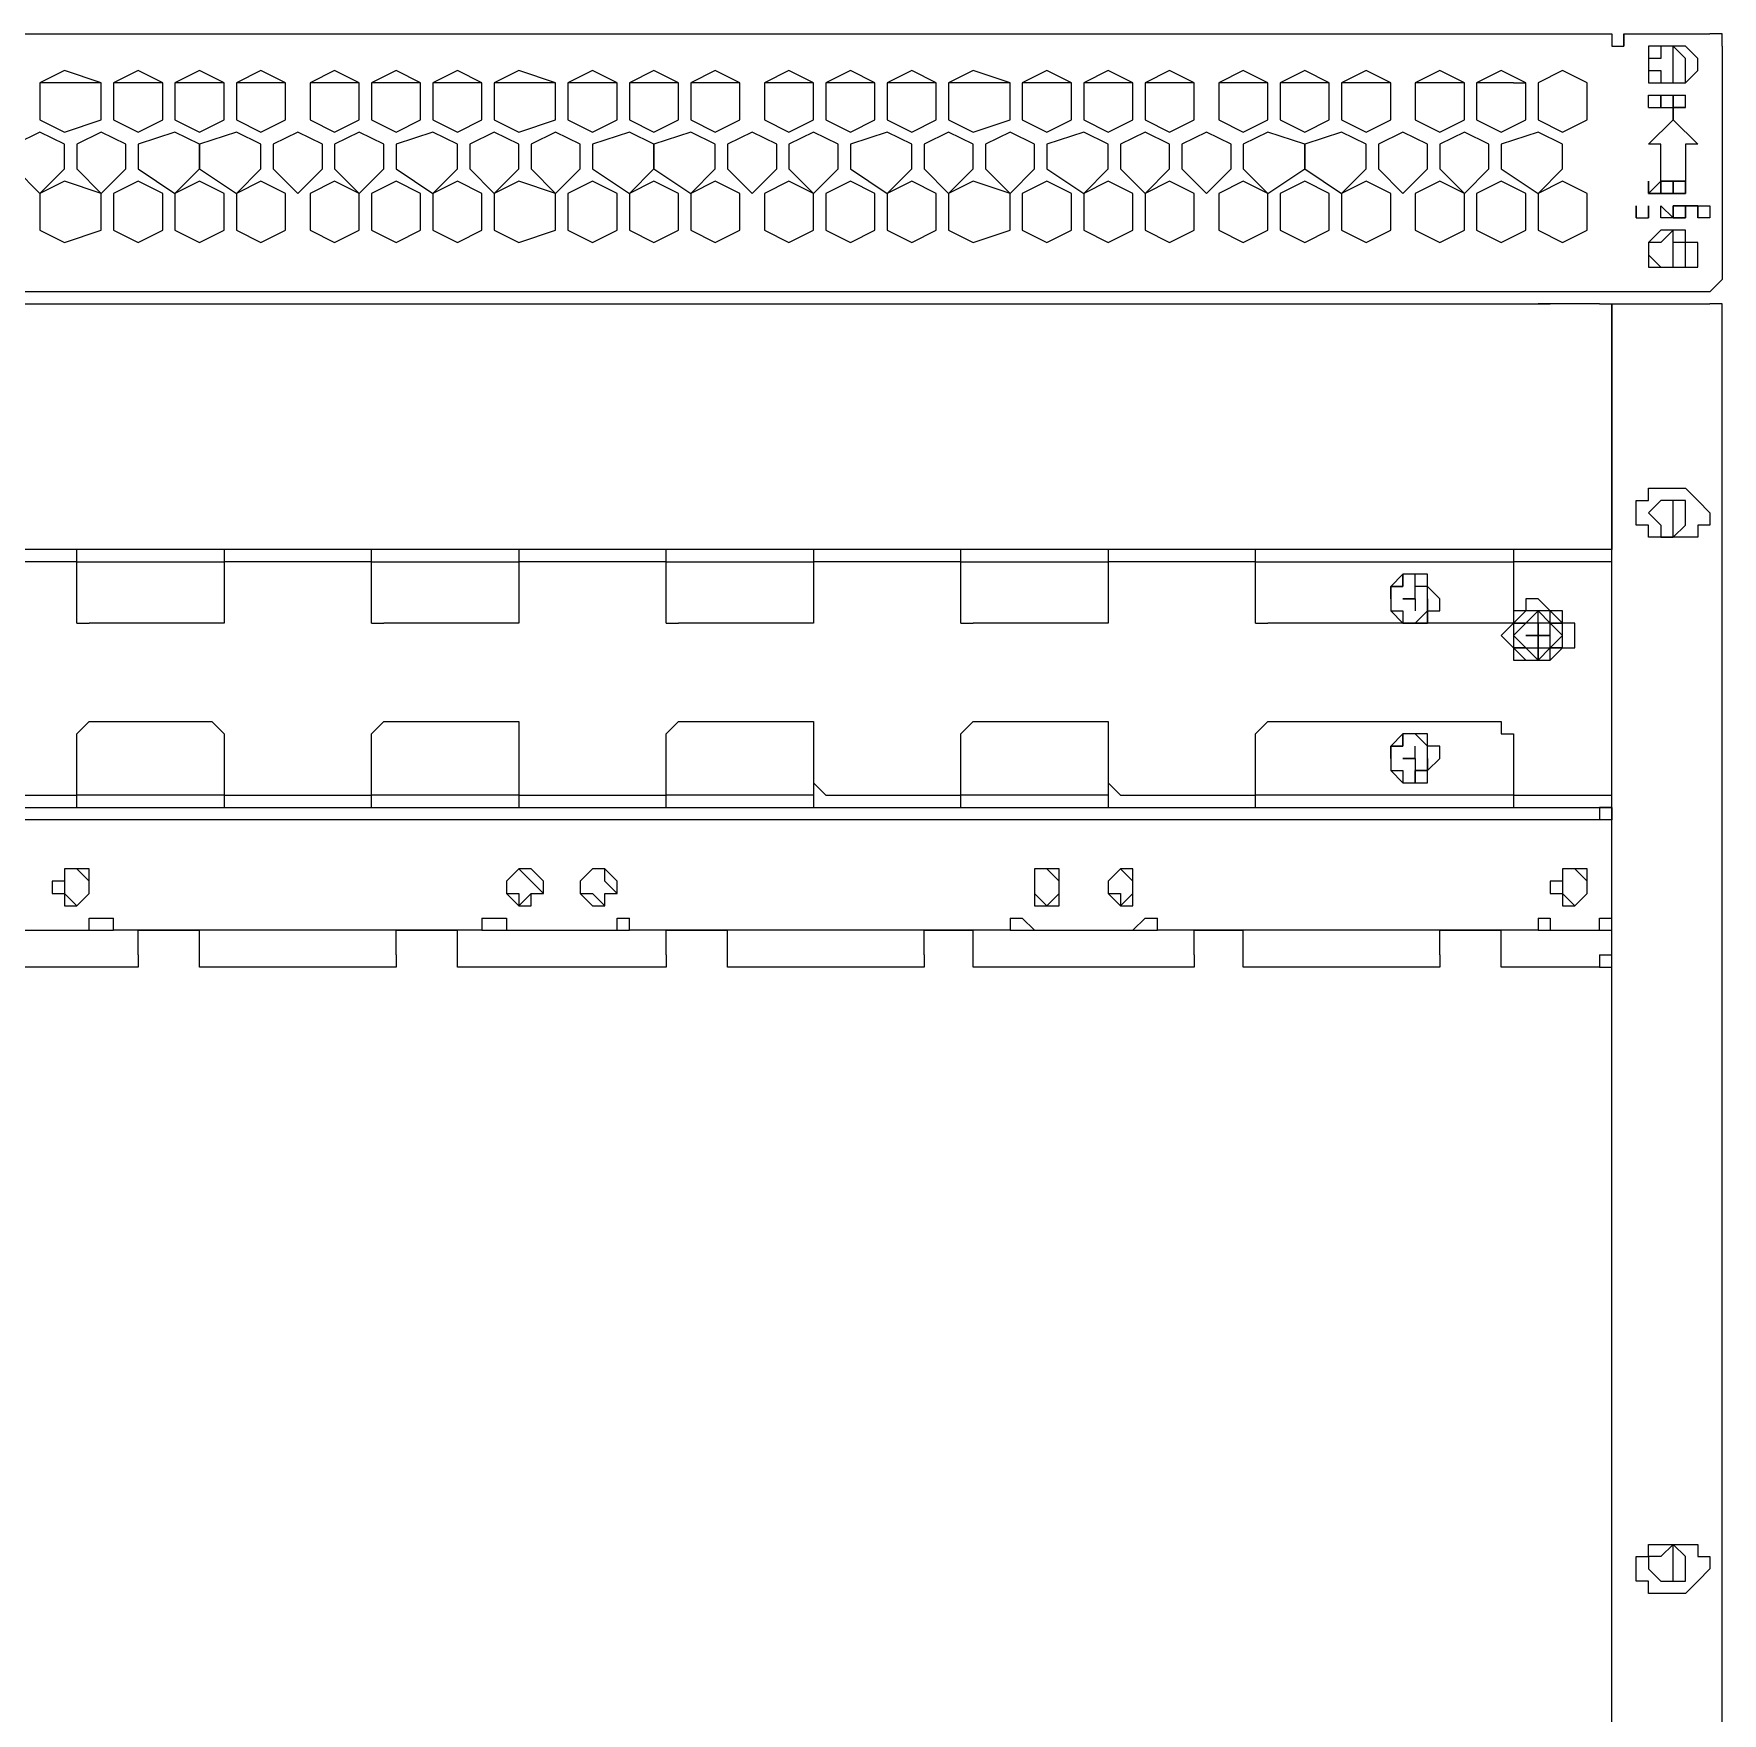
# Model space of a CAD drawing. Header units: millimetres. Extents: x 929 to 1725, y 58 to 532.
# Drawn here: x 1456.29 to 1472.38, y 122.17 to 138.17 of the extents above; entities that cross this region are included whole.
import ezdxf

# ---------------------------------------------------------------- set-up
doc = ezdxf.new("R2010")
doc.units = ezdxf.units.MM
doc.header["$MEASUREMENT"] = 0
doc.layers.add('TT-WIRE-EQPM', color=6, linetype='CONTINUOUS')

msp = doc.modelspace()

# ---------------------------------------------------------------- linework, layer by layer
at = {"layer": 'TT-WIRE-EQPM', "linetype": 'Continuous'}
for points in [[(1446.28258, 138.1735), (1471.32949, 138.1735)], [(1471.32949, 138.1735), (1471.32949, 138.05646)], [(1471.32949, 138.05646), (1471.44653, 138.05646), (1471.44653, 138.1735), (1472.26582, 138.1735)], [(1471.32949, 138.1735), (1471.32949, 138.05646)], [(1471.44653, 138.1735), (1471.44653, 138.05646)], [(1472.38286, 138.05646), (1472.38286, 138.1735), (1472.26582, 138.1735)], [(1472.03174, 137.82238), (1472.03174, 137.93942), (1472.03174, 137.93942), (1471.9147, 138.05646), (1471.79766, 138.05646), (1471.79766, 137.93942), (1471.68061, 137.93942), (1471.68061, 137.82238), (1471.79766, 137.82238), (1471.79766, 137.70534), (1471.9147, 137.70534), (1472.03174, 137.70534), (1472.03174, 137.82238), (1472.03174, 137.82238)], [(1471.79766, 138.05646), (1471.79766, 138.05646), (1471.68061, 138.05646), (1471.68061, 137.93942), (1471.68061, 137.82238), (1471.68061, 137.82238), (1471.68061, 137.70534), (1471.79766, 137.70534), (1471.79766, 137.70534)], [(1471.9147, 138.05646), (1471.79766, 138.05646)], [(1471.9147, 137.70534), (1471.9147, 138.05646)], [(1471.9147, 137.70534), (1472.03174, 137.70534), (1472.03174, 137.70534), (1472.14878, 137.82238), (1472.14878, 137.93942), (1472.03174, 138.05646), (1472.03174, 138.05646), (1471.9147, 138.05646)], [(1472.38286, 138.05646), (1472.38286, 135.83267)], [(1456.93337, 137.70534), (1456.58225, 137.82238), (1456.34816, 137.70534), (1456.34816, 137.35421), (1456.58225, 137.23717), (1456.93337, 137.35421), (1456.93337, 137.70534)], [(1457.51858, 137.70534), (1457.2845, 137.82238), (1457.05041, 137.70534), (1457.05041, 137.35421), (1457.2845, 137.23717), (1457.51858, 137.35421), (1457.51858, 137.70534)], [(1458.10379, 137.70534), (1457.8697, 137.82238), (1457.63562, 137.70534), (1457.63562, 137.35421), (1457.8697, 137.23717), (1458.10379, 137.35421), (1458.10379, 137.70534)], [(1458.689, 137.70534), (1458.45491, 137.82238), (1458.22083, 137.70534), (1458.22083, 137.35421), (1458.45491, 137.23717), (1458.689, 137.35421), (1458.689, 137.70534)], [(1459.39125, 137.70534), (1459.15716, 137.82238), (1458.92308, 137.70534), (1458.92308, 137.35421), (1459.15716, 137.23717), (1459.39125, 137.35421), (1459.39125, 137.70534)], [(1459.97645, 137.70534), (1459.74237, 137.82238), (1459.50829, 137.70534), (1459.50829, 137.35421), (1459.74237, 137.23717), (1459.97645, 137.35421), (1459.97645, 137.70534)], [(1460.56166, 137.70534), (1460.32758, 137.82238), (1460.09349, 137.70534), (1460.09349, 137.35421), (1460.32758, 137.23717), (1460.56166, 137.35421), (1460.56166, 137.70534)], [(1461.26391, 137.70534), (1460.91279, 137.82238), (1460.6787, 137.70534), (1460.6787, 137.35421), (1460.91279, 137.23717), (1461.26391, 137.35421), (1461.26391, 137.70534)], [(1461.84912, 137.70534), (1461.61504, 137.82238), (1461.38095, 137.70534), (1461.38095, 137.35421), (1461.61504, 137.23717), (1461.84912, 137.35421), (1461.84912, 137.70534)], [(1462.43433, 137.70534), (1462.20024, 137.82238), (1461.96616, 137.70534), (1461.96616, 137.35421), (1462.20024, 137.23717), (1462.43433, 137.35421), (1462.43433, 137.70534)], [(1463.01954, 137.70534), (1462.78545, 137.82238), (1462.55137, 137.70534), (1462.55137, 137.35421), (1462.78545, 137.23717), (1463.01954, 137.35421), (1463.01954, 137.70534)], [(1463.72178, 137.70534), (1463.4877, 137.82238), (1463.25362, 137.70534), (1463.25362, 137.35421), (1463.4877, 137.23717), (1463.72178, 137.35421), (1463.72178, 137.70534)], [(1464.30699, 137.70534), (1464.07291, 137.82238), (1463.83883, 137.70534), (1463.83883, 137.35421), (1464.07291, 137.23717), (1464.30699, 137.35421), (1464.30699, 137.70534)], [(1464.8922, 137.70534), (1464.65812, 137.82238), (1464.42403, 137.70534), (1464.42403, 137.35421), (1464.65812, 137.23717), (1464.8922, 137.35421), (1464.8922, 137.70534)], [(1465.59445, 137.70534), (1465.24333, 137.82238), (1465.00924, 137.70534), (1465.00924, 137.35421), (1465.24333, 137.23717), (1465.59445, 137.35421), (1465.59445, 137.70534)], [(1466.17966, 137.70534), (1465.94558, 137.82238), (1465.71149, 137.70534), (1465.71149, 137.35421), (1465.94558, 137.23717), (1466.17966, 137.35421), (1466.17966, 137.70534)], [(1466.76487, 137.70534), (1466.53078, 137.82238), (1466.2967, 137.70534), (1466.2967, 137.35421), (1466.53078, 137.23717), (1466.76487, 137.35421), (1466.76487, 137.70534)], [(1467.35007, 137.70534), (1467.11599, 137.82238), (1466.88191, 137.70534), (1466.88191, 137.35421), (1467.11599, 137.23717), (1467.35007, 137.35421), (1467.35007, 137.70534)], [(1468.05232, 137.70534), (1467.81824, 137.82238), (1467.58416, 137.70534), (1467.58416, 137.35421), (1467.81824, 137.23717), (1468.05232, 137.35421), (1468.05232, 137.70534)], [(1468.63753, 137.70534), (1468.40345, 137.82238), (1468.16937, 137.70534), (1468.16937, 137.35421), (1468.40345, 137.23717), (1468.63753, 137.35421), (1468.63753, 137.70534)], [(1469.22274, 137.70534), (1468.98866, 137.82238), (1468.75457, 137.70534), (1468.75457, 137.35421), (1468.98866, 137.23717), (1469.22274, 137.35421), (1469.22274, 137.70534)], [(1469.92499, 137.70534), (1469.69091, 137.82238), (1469.45682, 137.70534), (1469.45682, 137.35421), (1469.69091, 137.23717), (1469.92499, 137.35421), (1469.92499, 137.70534)], [(1470.5102, 137.70534), (1470.27612, 137.82238), (1470.04203, 137.70534), (1470.04203, 137.35421), (1470.27612, 137.23717), (1470.5102, 137.35421), (1470.5102, 137.70534)], [(1471.09541, 137.70534), (1470.86132, 137.82238), (1470.62724, 137.70534), (1470.62724, 137.35421), (1470.86132, 137.23717), (1471.09541, 137.35421), (1471.09541, 137.70534)], [(1456.93337, 137.70534), (1456.34816, 137.70534)], [(1457.51858, 137.70534), (1457.05041, 137.70534)], [(1458.10379, 137.70534), (1457.63562, 137.70534)], [(1458.689, 137.70534), (1458.22083, 137.70534)], [(1459.39125, 137.70534), (1458.92308, 137.70534)], [(1459.97645, 137.70534), (1459.50829, 137.70534)], [(1460.56166, 137.70534), (1460.09349, 137.70534)], [(1461.26391, 137.70534), (1460.6787, 137.70534)], [(1461.84912, 137.70534), (1461.38095, 137.70534)], [(1462.43433, 137.70534), (1461.96616, 137.70534)], [(1463.01954, 137.70534), (1462.55137, 137.70534)], [(1463.72178, 137.70534), (1463.25362, 137.70534)], [(1464.30699, 137.70534), (1463.83883, 137.70534)], [(1464.8922, 137.70534), (1464.42403, 137.70534)], [(1465.59445, 137.70534), (1465.00924, 137.70534)], [(1466.17966, 137.70534), (1465.71149, 137.70534)], [(1466.76487, 137.70534), (1466.2967, 137.70534)], [(1467.35007, 137.70534), (1466.88191, 137.70534)], [(1468.05232, 137.70534), (1467.58416, 137.70534)], [(1468.63753, 137.70534), (1468.16937, 137.70534)], [(1469.22274, 137.70534), (1468.75457, 137.70534)], [(1469.92499, 137.70534), (1469.45682, 137.70534)], [(1470.39316, 137.70534), (1470.04203, 137.70534)], [(1470.39316, 137.70534), (1470.5102, 137.70534)], [(1471.79766, 137.70534), (1471.9147, 137.70534)], [(1471.68061, 137.5883), (1471.79766, 137.5883)], [(1471.68061, 137.47125), (1471.68061, 137.5883)], [(1471.68061, 137.47125), (1471.79766, 137.47125)], [(1471.68061, 137.47125), (1471.9147, 137.47125)], [(1471.79766, 137.5883), (1471.79766, 137.47125)], [(1471.79766, 137.47125), (1471.79766, 137.5883), (1471.9147, 137.5883), (1471.9147, 137.47125)], [(1471.9147, 137.5883), (1472.03174, 137.5883)], [(1471.9147, 137.35421), (1471.9147, 137.5883)], [(1472.03174, 137.47125), (1471.9147, 137.47125)], [(1471.9147, 137.47125), (1472.03174, 137.47125), (1471.9147, 137.47125), (1471.9147, 137.35421), (1471.9147, 137.35421)], [(1472.03174, 137.47125), (1472.03174, 137.5883)], [(1471.68061, 137.12013), (1471.9147, 137.35421), (1472.14878, 137.12013), (1472.03174, 137.12013), (1472.03174, 136.769)], [(1456.58225, 137.12013), (1456.34816, 137.23717), (1456.11408, 137.12013), (1456.11408, 136.88605), (1456.34816, 136.65196), (1456.58225, 136.88605), (1456.58225, 137.12013)], [(1457.16745, 137.12013), (1456.93337, 137.23717), (1456.69929, 137.12013), (1456.69929, 136.88605), (1456.93337, 136.65196), (1457.16745, 136.88605), (1457.16745, 137.12013)], [(1457.8697, 137.12013), (1457.63562, 137.23717), (1457.2845, 137.12013), (1457.2845, 136.88605), (1457.63562, 136.65196), (1457.8697, 136.88605), (1457.8697, 137.12013)], [(1458.45491, 137.12013), (1458.22083, 137.23717), (1457.8697, 137.12013), (1457.8697, 136.88605), (1458.22083, 136.65196), (1458.45491, 136.88605), (1458.45491, 137.12013)], [(1459.04012, 137.12013), (1458.80604, 137.23717), (1458.57195, 137.12013), (1458.57195, 136.88605), (1458.80604, 136.65196), (1459.04012, 136.88605), (1459.04012, 137.12013)], [(1459.62533, 137.12013), (1459.39125, 137.23717), (1459.15716, 137.12013), (1459.15716, 136.88605), (1459.39125, 136.65196), (1459.62533, 136.88605), (1459.62533, 137.12013)], [(1460.32758, 137.12013), (1460.09349, 137.23717), (1459.74237, 137.12013), (1459.74237, 136.88605), (1460.09349, 136.65196), (1460.32758, 136.88605), (1460.32758, 137.12013)], [(1460.91279, 137.12013), (1460.6787, 137.23717), (1460.44462, 137.12013), (1460.44462, 136.88605), (1460.6787, 136.65196), (1460.91279, 136.88605), (1460.91279, 137.12013)], [(1461.49799, 137.12013), (1461.26391, 137.23717), (1461.02983, 137.12013), (1461.02983, 136.88605), (1461.26391, 136.65196), (1461.49799, 136.88605), (1461.49799, 137.12013)], [(1462.20024, 137.12013), (1461.96616, 137.23717), (1461.61504, 137.12013), (1461.61504, 136.88605), (1461.96616, 136.65196), (1462.20024, 136.88605), (1462.20024, 137.12013)], [(1462.78545, 137.12013), (1462.55137, 137.23717), (1462.20024, 137.12013), (1462.20024, 136.88605), (1462.55137, 136.65196), (1462.78545, 136.88605), (1462.78545, 137.12013)], [(1463.37066, 137.12013), (1463.13658, 137.23717), (1462.90249, 137.12013), (1462.90249, 136.88605), (1463.13658, 136.65196), (1463.37066, 136.88605), (1463.37066, 137.12013)], [(1463.95587, 137.12013), (1463.72178, 137.23717), (1463.4877, 137.12013), (1463.4877, 136.88605), (1463.72178, 136.65196), (1463.95587, 136.88605), (1463.95587, 137.12013)], [(1464.65812, 137.12013), (1464.42403, 137.23717), (1464.07291, 137.12013), (1464.07291, 136.88605), (1464.42403, 136.65196), (1464.65812, 136.88605), (1464.65812, 137.12013)], [(1465.24333, 137.12013), (1465.00924, 137.23717), (1464.77516, 137.12013), (1464.77516, 136.88605), (1465.00924, 136.65196), (1465.24333, 136.88605), (1465.24333, 137.12013)], [(1465.82853, 137.12013), (1465.59445, 137.23717), (1465.36037, 137.12013), (1465.36037, 136.88605), (1465.59445, 136.65196), (1465.82853, 136.88605), (1465.82853, 137.12013)], [(1466.53078, 137.12013), (1466.2967, 137.23717), (1465.94558, 137.12013), (1465.94558, 136.88605), (1466.2967, 136.65196), (1466.53078, 136.88605), (1466.53078, 137.12013)], [(1467.11599, 137.12013), (1466.88191, 137.23717), (1466.64783, 137.12013), (1466.64783, 136.88605), (1466.88191, 136.65196), (1467.11599, 136.88605), (1467.11599, 137.12013)], [(1467.7012, 137.12013), (1467.46712, 137.23717), (1467.23303, 137.12013), (1467.23303, 136.88605), (1467.46712, 136.65196), (1467.7012, 136.88605), (1467.7012, 137.12013)], [(1468.40345, 137.12013), (1468.05232, 137.23717), (1467.81824, 137.12013), (1467.81824, 136.88605), (1468.05232, 136.65196), (1468.40345, 136.88605), (1468.40345, 137.12013)], [(1468.98866, 137.12013), (1468.75457, 137.23717), (1468.40345, 137.12013), (1468.40345, 136.88605), (1468.75457, 136.65196), (1468.98866, 136.88605), (1468.98866, 137.12013)], [(1469.57387, 137.12013), (1469.33978, 137.23717), (1469.1057, 137.12013), (1469.1057, 136.88605), (1469.33978, 136.65196), (1469.57387, 136.88605), (1469.57387, 137.12013)], [(1470.15907, 137.12013), (1469.92499, 137.23717), (1469.69091, 137.12013), (1469.69091, 136.88605), (1469.92499, 136.65196), (1470.15907, 136.88605), (1470.15907, 137.12013)], [(1470.86132, 137.12013), (1470.62724, 137.23717), (1470.27612, 137.12013), (1470.27612, 136.88605), (1470.62724, 136.65196), (1470.86132, 136.88605), (1470.86132, 137.12013)], [(1471.79766, 136.769), (1471.79766, 137.12013), (1471.68061, 137.12013)], [(1456.58225, 136.1838), (1456.93337, 136.30084), (1456.93337, 136.65196), (1456.58225, 136.769), (1456.34816, 136.65196), (1456.34816, 136.30084), (1456.58225, 136.1838)], [(1457.2845, 136.1838), (1457.51858, 136.30084), (1457.51858, 136.65196), (1457.2845, 136.769), (1457.05041, 136.65196), (1457.05041, 136.30084), (1457.2845, 136.1838)], [(1457.8697, 136.1838), (1458.10379, 136.30084), (1458.10379, 136.65196), (1457.8697, 136.769), (1457.63562, 136.65196), (1457.63562, 136.30084), (1457.8697, 136.1838)], [(1458.45491, 136.1838), (1458.689, 136.30084), (1458.689, 136.65196), (1458.45491, 136.769), (1458.22083, 136.65196), (1458.22083, 136.30084), (1458.45491, 136.1838)], [(1459.15716, 136.1838), (1459.39125, 136.30084), (1459.39125, 136.65196), (1459.15716, 136.769), (1458.92308, 136.65196), (1458.92308, 136.30084), (1459.15716, 136.1838)], [(1459.74237, 136.1838), (1459.97645, 136.30084), (1459.97645, 136.65196), (1459.74237, 136.769), (1459.50829, 136.65196), (1459.50829, 136.30084), (1459.74237, 136.1838)], [(1460.32758, 136.1838), (1460.56166, 136.30084), (1460.56166, 136.65196), (1460.32758, 136.769), (1460.09349, 136.65196), (1460.09349, 136.30084), (1460.32758, 136.1838)], [(1460.91279, 136.1838), (1461.26391, 136.30084), (1461.26391, 136.65196), (1460.91279, 136.769), (1460.6787, 136.65196), (1460.6787, 136.30084), (1460.91279, 136.1838)], [(1461.61504, 136.1838), (1461.84912, 136.30084), (1461.84912, 136.65196), (1461.61504, 136.769), (1461.38095, 136.65196), (1461.38095, 136.30084), (1461.61504, 136.1838)], [(1462.20024, 136.1838), (1462.43433, 136.30084), (1462.43433, 136.65196), (1462.20024, 136.769), (1461.96616, 136.65196), (1461.96616, 136.30084), (1462.20024, 136.1838)], [(1462.78545, 136.1838), (1463.01954, 136.30084), (1463.01954, 136.65196), (1462.78545, 136.769), (1462.55137, 136.65196), (1462.55137, 136.30084), (1462.78545, 136.1838)], [(1463.4877, 136.1838), (1463.72178, 136.30084), (1463.72178, 136.65196), (1463.4877, 136.769), (1463.25362, 136.65196), (1463.25362, 136.30084), (1463.4877, 136.1838)], [(1464.07291, 136.1838), (1464.30699, 136.30084), (1464.30699, 136.65196), (1464.07291, 136.769), (1463.83883, 136.65196), (1463.83883, 136.30084), (1464.07291, 136.1838)], [(1464.65812, 136.1838), (1464.8922, 136.30084), (1464.8922, 136.65196), (1464.65812, 136.769), (1464.42403, 136.65196), (1464.42403, 136.30084), (1464.65812, 136.1838)], [(1465.24333, 136.1838), (1465.59445, 136.30084), (1465.59445, 136.65196), (1465.24333, 136.769), (1465.00924, 136.65196), (1465.00924, 136.30084), (1465.24333, 136.1838)], [(1465.94558, 136.1838), (1466.17966, 136.30084), (1466.17966, 136.65196), (1465.94558, 136.769), (1465.71149, 136.65196), (1465.71149, 136.30084), (1465.94558, 136.1838)], [(1466.53078, 136.1838), (1466.76487, 136.30084), (1466.76487, 136.65196), (1466.53078, 136.769), (1466.2967, 136.65196), (1466.2967, 136.30084), (1466.53078, 136.1838)], [(1467.11599, 136.1838), (1467.35007, 136.30084), (1467.35007, 136.65196), (1467.11599, 136.769), (1466.88191, 136.65196), (1466.88191, 136.30084), (1467.11599, 136.1838)], [(1467.81824, 136.1838), (1468.05232, 136.30084), (1468.05232, 136.65196), (1467.81824, 136.769), (1467.58416, 136.65196), (1467.58416, 136.30084), (1467.81824, 136.1838)], [(1468.40345, 136.1838), (1468.63753, 136.30084), (1468.63753, 136.65196), (1468.40345, 136.769), (1468.16937, 136.65196), (1468.16937, 136.30084), (1468.40345, 136.1838)], [(1468.98866, 136.1838), (1469.22274, 136.30084), (1469.22274, 136.65196), (1468.98866, 136.769), (1468.75457, 136.65196), (1468.75457, 136.30084), (1468.98866, 136.1838)], [(1469.69091, 136.1838), (1469.92499, 136.30084), (1469.92499, 136.65196), (1469.69091, 136.769), (1469.45682, 136.65196), (1469.45682, 136.30084), (1469.69091, 136.1838)], [(1470.27612, 136.1838), (1470.5102, 136.30084), (1470.5102, 136.65196), (1470.27612, 136.769), (1470.04203, 136.65196), (1470.04203, 136.30084), (1470.27612, 136.1838)], [(1470.86132, 136.1838), (1471.09541, 136.30084), (1471.09541, 136.65196), (1470.86132, 136.769), (1470.62724, 136.65196), (1470.62724, 136.30084), (1470.86132, 136.1838)], [(1471.68061, 136.65196), (1471.68061, 136.769), (1471.68061, 136.65196), (1471.79766, 136.769), (1471.79766, 136.769), (1471.68061, 136.65196), (1471.79766, 136.65196)], [(1471.79766, 136.65196), (1471.68061, 136.65196), (1471.68061, 136.65196), (1471.68061, 136.65196)], [(1472.03174, 136.769), (1471.79766, 136.769)], [(1471.79766, 136.769), (1471.9147, 136.769), (1471.79766, 136.769), (1471.79766, 136.65196)], [(1471.79766, 136.65196), (1471.79766, 136.769)], [(1471.79766, 136.65196), (1471.9147, 136.65196), (1471.9147, 136.65196), (1471.79766, 136.65196), (1471.79766, 136.65196), (1471.9147, 136.65196), (1471.9147, 136.65196), (1471.79766, 136.65196)], [(1471.9147, 136.769), (1472.03174, 136.769), (1471.9147, 136.769), (1471.9147, 136.65196)], [(1471.9147, 136.65196), (1471.9147, 136.769)], [(1471.9147, 136.65196), (1472.03174, 136.65196), (1472.03174, 136.65196), (1471.9147, 136.65196), (1471.9147, 136.65196), (1472.03174, 136.65196), (1472.03174, 136.65196), (1471.9147, 136.65196)], [(1472.03174, 136.65196), (1472.03174, 136.769), (1472.03174, 136.769), (1472.03174, 136.769), (1472.03174, 136.65196), (1472.03174, 136.65196)], [(1472.03174, 136.65196), (1472.03174, 136.769)], [(1472.03174, 136.65196), (1472.03174, 136.769)], [(1471.56357, 136.41788), (1471.56357, 136.53492), (1471.56357, 136.41788)], [(1471.68061, 136.41788), (1471.68061, 136.53492), (1471.68061, 136.41788)], [(1471.68061, 136.41788), (1471.68061, 136.53492), (1471.68061, 136.53492)], [(1471.68061, 136.41788), (1471.68061, 136.53492)], [(1471.79766, 136.41788), (1471.79766, 136.53492), (1471.79766, 136.53492)], [(1471.9147, 136.41788), (1471.79766, 136.53492)], [(1471.9147, 136.41788), (1471.9147, 136.53492), (1471.9147, 136.41788)], [(1471.9147, 136.41788), (1471.9147, 136.53492), (1472.03174, 136.53492)], [(1471.9147, 136.53492), (1472.03174, 136.53492)], [(1471.9147, 136.41788), (1471.9147, 136.53492)], [(1472.03174, 136.53492), (1471.9147, 136.53492), (1471.9147, 136.53492), (1471.9147, 136.41788), (1471.9147, 136.41788), (1471.9147, 136.41788), (1472.03174, 136.41788), (1472.03174, 136.41788)], [(1472.14878, 136.41788), (1472.14878, 136.53492), (1472.03174, 136.53492), (1472.03174, 136.41788), (1472.03174, 136.41788), (1472.03174, 136.53492)], [(1472.03174, 136.53492), (1472.14878, 136.53492)], [(1472.03174, 136.53492), (1472.03174, 136.41788)], [(1472.14878, 136.53492), (1472.14878, 136.53492), (1472.14878, 136.53492), (1472.26582, 136.53492)], [(1472.14878, 136.41788), (1472.14878, 136.53492)], [(1472.14878, 136.53492), (1472.14878, 136.41788)], [(1472.26582, 136.53492), (1472.26582, 136.41788)], [(1471.56357, 136.41788), (1471.68061, 136.41788)], [(1471.56357, 136.41788), (1471.68061, 136.41788)], [(1471.9147, 136.41788), (1471.79766, 136.41788)], [(1472.03174, 136.41788), (1471.9147, 136.41788)], [(1472.03174, 136.41788), (1471.9147, 136.41788)], [(1472.26582, 136.41788), (1472.14878, 136.41788)], [(1472.03174, 136.06675), (1472.03174, 136.1838), (1472.03174, 136.1838), (1471.9147, 136.1838), (1471.9147, 136.30084), (1471.79766, 136.1838), (1471.79766, 136.1838), (1471.68061, 136.1838), (1471.68061, 136.06675), (1471.79766, 135.94971), (1471.79766, 135.94971), (1471.9147, 135.94971), (1472.03174, 135.94971), (1472.03174, 136.06675), (1472.03174, 136.06675)], [(1471.79766, 136.30084), (1471.79766, 136.30084), (1471.68061, 136.1838), (1471.68061, 136.1838), (1471.68061, 136.06675), (1471.68061, 135.94971), (1471.68061, 135.94971), (1471.79766, 135.94971), (1471.79766, 135.94971)], [(1471.9147, 136.30084), (1471.79766, 136.30084)], [(1471.9147, 135.94971), (1471.9147, 136.30084)], [(1471.9147, 135.94971), (1472.03174, 135.94971), (1472.03174, 135.94971), (1472.14878, 135.94971), (1472.14878, 136.1838), (1472.03174, 136.1838), (1472.03174, 136.30084), (1471.9147, 136.30084)], [(1471.79766, 135.94971), (1471.9147, 135.94971)], [(1472.26582, 135.71563), (1472.38286, 135.83267), (1472.38286, 135.83267)], [(1472.26582, 135.71563), (1445.34625, 135.71563)], [(1446.98483, 135.59859), (1470.62724, 135.59859)], [(1470.62724, 135.59859), (1470.74428, 135.59859)], [(1470.62724, 135.59859), (1470.74428, 135.59859)], [(1470.74428, 135.59859), (1470.74428, 135.59859), (1470.62724, 135.59859)], [(1471.21245, 135.59859), (1470.74428, 135.59859)], [(1471.21245, 135.59859), (1471.32949, 135.59859)], [(1471.32949, 135.59859), (1471.44653, 135.59859)], [(1471.32949, 95.6874), (1471.32949, 135.59859)], [(1471.32949, 135.59859), (1471.32949, 133.25776)], [(1471.44653, 135.59859), (1472.26582, 135.59859)], [(1472.38286, 135.48155), (1472.38286, 135.59859), (1472.26582, 135.59859), (1472.26582, 135.59859)], [(1472.38286, 95.92148), (1472.38286, 135.48155)], [(1471.79766, 133.3748), (1471.68061, 133.3748), (1471.68061, 133.3748), (1471.68061, 133.3748), (1471.68061, 133.3748), (1471.68061, 133.3748), (1471.68061, 133.49184), (1471.56357, 133.49184), (1471.56357, 133.49184), (1471.56357, 133.49184), (1471.56357, 133.60888), (1471.56357, 133.60888), (1471.56357, 133.60888), (1471.56357, 133.60888), (1471.56357, 133.72592), (1471.68061, 133.72592), (1471.68061, 133.72592), (1471.68061, 133.84296), (1471.79766, 133.84296), (1471.9147, 133.84296), (1472.03174, 133.84296), (1472.14878, 133.72592), (1472.14878, 133.72592), (1472.14878, 133.72592), (1472.14878, 133.72592), (1472.14878, 133.72592), (1472.26582, 133.60888), (1472.26582, 133.60888), (1472.26582, 133.60888), (1472.26582, 133.49184), (1472.14878, 133.49184), (1472.14878, 133.49184), (1472.14878, 133.3748), (1472.14878, 133.3748), (1472.03174, 133.3748), (1472.03174, 133.3748), (1471.9147, 133.3748), (1471.79766, 133.3748)], [(1472.03174, 133.60888), (1472.03174, 133.60888), (1472.03174, 133.72592), (1471.9147, 133.72592), (1471.9147, 133.72592), (1471.79766, 133.72592), (1471.79766, 133.72592), (1471.68061, 133.60888), (1471.68061, 133.60888), (1471.79766, 133.49184), (1471.79766, 133.3748), (1471.9147, 133.3748), (1472.03174, 133.49184), (1472.03174, 133.49184), (1472.03174, 133.60888)], [(1471.9147, 133.3748), (1471.9147, 133.72592)], [(1456.69929, 133.25776), (1455.29479, 133.25776)], [(1456.69929, 133.14071), (1456.69929, 133.25776)], [(1458.10379, 133.25776), (1456.69929, 133.25776)], [(1458.10379, 133.25776), (1458.10379, 133.14071)], [(1459.50829, 133.25776), (1458.10379, 133.25776)], [(1459.50829, 133.14071), (1459.50829, 133.25776)], [(1460.91279, 133.25776), (1459.50829, 133.25776)], [(1460.91279, 133.25776), (1460.91279, 133.14071)], [(1462.31729, 133.25776), (1460.91279, 133.25776)], [(1462.31729, 133.14071), (1462.31729, 133.25776)], [(1463.72178, 133.25776), (1462.31729, 133.25776)], [(1463.72178, 133.25776), (1463.72178, 133.14071)], [(1465.12628, 133.25776), (1463.72178, 133.25776)], [(1465.12628, 133.14071), (1465.12628, 133.25776)], [(1466.53078, 133.25776), (1465.12628, 133.25776)], [(1466.53078, 133.25776), (1466.53078, 133.14071)], [(1467.93528, 133.25776), (1466.53078, 133.25776)], [(1467.93528, 133.14071), (1467.93528, 133.25776)], [(1468.63753, 133.25776), (1467.93528, 133.25776)], [(1469.69091, 133.25776), (1468.63753, 133.25776)], [(1470.39316, 133.25776), (1469.69091, 133.25776)], [(1471.32949, 133.25776), (1470.39316, 133.25776), (1470.39316, 133.14071)], [(1471.32949, 133.14071), (1471.32949, 133.25776)], [(1456.58225, 133.14071), (1455.41183, 133.14071)], [(1456.69929, 133.14071), (1456.69929, 133.14071), (1456.58225, 133.14071)], [(1456.69929, 133.14071), (1458.10379, 133.14071)], [(1456.69929, 132.55551), (1456.69929, 133.14071)], [(1458.10379, 133.14071), (1458.10379, 132.55551), (1458.10379, 132.55551), (1458.10379, 132.55551), (1458.10379, 132.55551), (1457.98675, 132.55551), (1457.98675, 132.55551), (1456.81633, 132.55551)], [(1458.22083, 133.14071), (1458.10379, 133.14071), (1458.10379, 133.14071)], [(1459.39125, 133.14071), (1458.22083, 133.14071)], [(1459.50829, 133.14071), (1459.50829, 133.14071), (1459.39125, 133.14071)], [(1459.50829, 133.14071), (1460.91279, 133.14071)], [(1459.50829, 132.55551), (1459.50829, 133.14071)], [(1460.91279, 133.14071), (1460.91279, 132.55551), (1460.91279, 132.55551), (1460.91279, 132.55551), (1460.91279, 132.55551), (1460.91279, 132.55551), (1460.79574, 132.55551), (1459.62533, 132.55551)], [(1461.02983, 133.14071), (1460.91279, 133.14071), (1460.91279, 133.14071)], [(1462.20024, 133.14071), (1461.02983, 133.14071)], [(1462.31729, 133.14071), (1462.31729, 133.14071), (1462.20024, 133.14071)], [(1462.31729, 133.14071), (1463.72178, 133.14071)], [(1462.31729, 132.55551), (1462.31729, 133.14071)], [(1463.72178, 133.14071), (1463.72178, 132.55551), (1463.72178, 132.55551), (1463.72178, 132.55551), (1463.72178, 132.55551), (1463.72178, 132.55551), (1463.60474, 132.55551), (1462.43433, 132.55551)], [(1463.83883, 133.14071), (1463.83883, 133.14071), (1463.72178, 133.14071)], [(1465.00924, 133.14071), (1463.83883, 133.14071)], [(1465.12628, 133.14071), (1465.12628, 133.14071), (1465.00924, 133.14071)], [(1465.12628, 133.14071), (1466.53078, 133.14071)], [(1465.12628, 132.55551), (1465.12628, 133.14071)], [(1466.53078, 133.14071), (1466.53078, 132.55551), (1466.53078, 132.55551), (1466.53078, 132.55551), (1466.53078, 132.55551), (1466.53078, 132.55551), (1466.53078, 132.55551), (1466.41374, 132.55551), (1465.24333, 132.55551)], [(1466.64783, 133.14071), (1466.64783, 133.14071), (1466.53078, 133.14071)], [(1467.81824, 133.14071), (1466.64783, 133.14071)], [(1467.93528, 133.14071), (1467.93528, 133.14071), (1467.81824, 133.14071)], [(1467.93528, 133.14071), (1468.63753, 133.14071)], [(1467.93528, 132.55551), (1467.93528, 133.14071)], [(1470.39316, 133.14071), (1470.39316, 132.55551), (1470.39316, 132.55551), (1470.27612, 132.55551), (1470.27612, 132.55551), (1470.27612, 132.55551), (1468.05232, 132.55551)], [(1468.63753, 133.14071), (1469.69091, 133.14071)], [(1469.69091, 133.14071), (1470.39316, 133.14071)], [(1471.21245, 133.14071), (1470.39316, 133.14071)], [(1471.32949, 133.14071), (1471.32949, 133.14071), (1471.21245, 133.14071)], [(1471.32949, 131.03397), (1471.32949, 133.14071)], [(1469.22274, 132.78959), (1469.22274, 132.78959), (1469.22274, 132.78959), (1469.22274, 132.90663), (1469.22274, 132.90663), (1469.22274, 132.90663), (1469.33978, 132.90663), (1469.33978, 132.90663), (1469.33978, 133.02367)], [(1469.69091, 132.78959), (1469.69091, 132.78959), (1469.57387, 132.90663), (1469.57387, 133.02367), (1469.45682, 133.02367), (1469.33978, 133.02367), (1469.33978, 133.02367), (1469.22274, 132.90663), (1469.22274, 132.78959), (1469.22274, 132.67255), (1469.22274, 132.67255), (1469.33978, 132.55551), (1469.33978, 132.55551), (1469.45682, 132.55551), (1469.57387, 132.55551), (1469.57387, 132.67255), (1469.69091, 132.67255), (1469.69091, 132.78959)], [(1469.57387, 132.78959), (1469.57387, 132.78959), (1469.57387, 132.90663), (1469.45682, 132.90663), (1469.45682, 133.02367), (1469.33978, 133.02367), (1469.33978, 132.90663), (1469.22274, 132.90663), (1469.22274, 132.78959), (1469.22274, 132.78959), (1469.22274, 132.67255), (1469.33978, 132.67255), (1469.33978, 132.55551), (1469.45682, 132.55551), (1469.45682, 132.55551), (1469.57387, 132.67255), (1469.57387, 132.67255), (1469.57387, 132.78959)], [(1469.33978, 132.78959), (1469.45682, 132.78959)], [(1469.45682, 132.78959), (1469.33978, 132.78959)], [(1469.45682, 132.78959), (1469.45682, 132.90663)], [(1469.45682, 132.78959), (1469.45682, 132.90663)], [(1469.45682, 132.78959), (1469.45682, 132.67255)], [(1469.45682, 132.78959), (1469.45682, 132.67255)], [(1469.57387, 132.78959), (1469.57387, 132.78959), (1469.57387, 132.67255), (1469.57387, 132.67255), (1469.57387, 132.67255), (1469.57387, 132.67255), (1469.57387, 132.67255), (1469.57387, 132.55551), (1469.45682, 132.55551)], [(1470.97836, 132.43846), (1470.97836, 132.55551), (1470.86132, 132.55551), (1470.86132, 132.67255), (1470.74428, 132.67255), (1470.74428, 132.67255), (1470.62724, 132.78959), (1470.5102, 132.78959), (1470.5102, 132.67255), (1470.39316, 132.67255), (1470.39316, 132.55551), (1470.39316, 132.55551), (1470.27612, 132.43846), (1470.27612, 132.43846), (1470.39316, 132.32142), (1470.39316, 132.32142), (1470.39316, 132.20438), (1470.5102, 132.20438), (1470.5102, 132.20438), (1470.74428, 132.20438), (1470.74428, 132.20438), (1470.86132, 132.32142), (1470.86132, 132.32142), (1470.97836, 132.32142), (1470.97836, 132.43846)], [(1470.86132, 132.43846), (1470.74428, 132.55551), (1470.74428, 132.55551), (1470.62724, 132.55551), (1470.62724, 132.67255), (1470.5102, 132.55551), (1470.5102, 132.55551), (1470.39316, 132.55551), (1470.39316, 132.32142), (1470.5102, 132.32142), (1470.5102, 132.32142), (1470.62724, 132.32142), (1470.74428, 132.32142), (1470.74428, 132.32142), (1470.86132, 132.43846)], [(1470.86132, 132.43846), (1470.86132, 132.55551), (1470.86132, 132.55551), (1470.74428, 132.67255), (1470.74428, 132.67255), (1470.62724, 132.67255), (1470.5102, 132.67255), (1470.39316, 132.55551), (1470.39316, 132.55551), (1470.39316, 132.43846), (1470.39316, 132.43846), (1470.39316, 132.32142), (1470.39316, 132.32142), (1470.5102, 132.20438), (1470.62724, 132.20438), (1470.62724, 132.20438), (1470.74428, 132.20438), (1470.74428, 132.32142), (1470.86132, 132.32142), (1470.86132, 132.32142), (1470.86132, 132.43846)], [(1470.62724, 132.67255), (1470.5102, 132.67255), (1470.39316, 132.55551)], [(1470.62724, 132.67255), (1470.5102, 132.67255), (1470.39316, 132.55551)], [(1470.62724, 132.67255), (1470.5102, 132.55551)], [(1470.86132, 132.55551), (1470.74428, 132.67255), (1470.62724, 132.67255)], [(1470.74428, 132.55551), (1470.74428, 132.67255), (1470.62724, 132.67255)], [(1470.74428, 132.55551), (1470.62724, 132.67255)], [(1456.69929, 132.55551), (1456.69929, 132.55551), (1456.81633, 132.55551)], [(1459.50829, 132.55551), (1459.50829, 132.55551), (1459.62533, 132.55551)], [(1462.31729, 132.55551), (1462.31729, 132.55551), (1462.43433, 132.55551)], [(1465.12628, 132.55551), (1465.12628, 132.55551), (1465.24333, 132.55551)], [(1467.93528, 132.55551), (1467.93528, 132.55551), (1468.05232, 132.55551)], [(1470.39316, 132.55551), (1470.5102, 132.55551)], [(1470.74428, 132.43846), (1470.74428, 132.55551), (1470.74428, 132.55551), (1470.62724, 132.55551), (1470.62724, 132.55551), (1470.5102, 132.55551), (1470.5102, 132.55551), (1470.39316, 132.43846), (1470.5102, 132.32142), (1470.5102, 132.32142), (1470.62724, 132.32142), (1470.62724, 132.32142), (1470.74428, 132.32142), (1470.74428, 132.32142), (1470.74428, 132.43846)], [(1470.39316, 132.55551), (1470.39316, 132.32142)], [(1470.39316, 132.55551), (1470.39316, 132.43846), (1470.39316, 132.32142)], [(1470.39316, 132.55551), (1470.39316, 132.32142)], [(1470.62724, 132.55551), (1470.62724, 132.43846)], [(1470.62724, 132.43846), (1470.62724, 132.55551)], [(1470.62724, 132.43846), (1470.62724, 132.55551)], [(1470.62724, 132.55551), (1470.62724, 132.43846)], [(1470.86132, 132.55551), (1470.74428, 132.55551)], [(1470.74428, 132.55551), (1470.86132, 132.55551)], [(1470.74428, 132.32142), (1470.74428, 132.55551)], [(1470.86132, 132.32142), (1470.86132, 132.43846), (1470.86132, 132.55551)], [(1470.86132, 132.32142), (1470.86132, 132.55551)], [(1470.5102, 132.32142), (1470.39316, 132.32142)], [(1470.39316, 132.32142), (1470.5102, 132.32142), (1470.62724, 132.20438)], [(1470.39316, 132.32142), (1470.5102, 132.32142), (1470.62724, 132.20438)], [(1470.62724, 132.43846), (1470.5102, 132.43846)], [(1470.5102, 132.43846), (1470.62724, 132.43846)], [(1470.5102, 132.43846), (1470.62724, 132.43846)], [(1470.5102, 132.43846), (1470.62724, 132.43846)], [(1470.62724, 132.43846), (1470.5102, 132.43846)], [(1470.5102, 132.32142), (1470.62724, 132.32142)], [(1470.62724, 132.43846), (1470.62724, 132.32142)], [(1470.62724, 132.32142), (1470.62724, 132.43846)], [(1470.62724, 132.43846), (1470.62724, 132.43846), (1470.74428, 132.43846), (1470.62724, 132.43846)], [(1470.62724, 132.43846), (1470.74428, 132.43846)], [(1470.62724, 132.43846), (1470.74428, 132.43846)], [(1470.62724, 132.32142), (1470.62724, 132.43846)], [(1470.62724, 132.43846), (1470.62724, 132.32142)], [(1470.62724, 132.32142), (1470.62724, 132.20438)], [(1470.62724, 132.20438), (1470.62724, 132.32142)], [(1470.62724, 132.20438), (1470.74428, 132.32142), (1470.86132, 132.32142)], [(1470.62724, 132.20438), (1470.74428, 132.32142), (1470.74428, 132.32142)], [(1470.62724, 132.32142), (1470.74428, 132.32142)], [(1470.74428, 132.32142), (1470.86132, 132.32142)], [(1470.86132, 132.32142), (1470.74428, 132.32142)], [(1456.81633, 131.61917), (1456.69929, 131.50213), (1456.69929, 131.50213)], [(1456.69929, 131.03397), (1456.69929, 131.50213)], [(1456.81633, 131.61917), (1457.98675, 131.61917), (1458.10379, 131.50213), (1458.10379, 131.50213), (1458.10379, 131.50213), (1458.10379, 131.50213), (1458.10379, 131.03397)], [(1459.62533, 131.61917), (1459.50829, 131.50213), (1459.50829, 131.50213)], [(1459.50829, 131.03397), (1459.50829, 131.50213)], [(1459.62533, 131.61917), (1460.79574, 131.61917), (1460.91279, 131.61917), (1460.91279, 131.50213), (1460.91279, 131.50213), (1460.91279, 131.50213), (1460.91279, 131.50213), (1460.91279, 131.03397)], [(1462.43433, 131.61917), (1462.31729, 131.50213), (1462.31729, 131.50213)], [(1462.31729, 131.03397), (1462.31729, 131.50213)], [(1462.43433, 131.61917), (1463.72178, 131.61917), (1463.72178, 131.50213), (1463.72178, 131.50213), (1463.72178, 131.50213), (1463.72178, 131.50213), (1463.72178, 131.03397)], [(1465.24333, 131.61917), (1465.12628, 131.50213), (1465.12628, 131.50213)], [(1465.12628, 131.03397), (1465.12628, 131.50213)], [(1465.24333, 131.61917), (1466.41374, 131.61917), (1466.53078, 131.61917), (1466.53078, 131.50213), (1466.53078, 131.50213), (1466.53078, 131.50213), (1466.53078, 131.50213), (1466.53078, 131.50213), (1466.53078, 131.03397)], [(1468.05232, 131.61917), (1467.93528, 131.50213), (1467.93528, 131.50213)], [(1467.93528, 131.03397), (1467.93528, 131.50213)], [(1468.05232, 131.61917), (1470.27612, 131.61917), (1470.27612, 131.50213), (1470.39316, 131.50213), (1470.39316, 131.50213), (1470.39316, 131.03397)], [(1469.22274, 131.26805), (1469.22274, 131.26805), (1469.22274, 131.38509), (1469.22274, 131.38509), (1469.22274, 131.38509), (1469.22274, 131.38509), (1469.33978, 131.38509), (1469.33978, 131.50213), (1469.33978, 131.50213)], [(1469.69091, 131.26805), (1469.69091, 131.38509), (1469.57387, 131.38509), (1469.57387, 131.50213), (1469.45682, 131.50213), (1469.33978, 131.50213), (1469.33978, 131.50213), (1469.22274, 131.38509), (1469.22274, 131.38509), (1469.22274, 131.26805), (1469.22274, 131.15101), (1469.33978, 131.03397), (1469.33978, 131.03397), (1469.45682, 131.03397), (1469.57387, 131.03397), (1469.57387, 131.15101), (1469.69091, 131.26805), (1469.69091, 131.26805)], [(1469.57387, 131.26805), (1469.57387, 131.38509), (1469.57387, 131.38509), (1469.45682, 131.50213), (1469.45682, 131.50213), (1469.33978, 131.50213), (1469.33978, 131.38509), (1469.22274, 131.38509), (1469.22274, 131.26805), (1469.22274, 131.26805), (1469.22274, 131.15101), (1469.33978, 131.15101), (1469.33978, 131.03397), (1469.45682, 131.03397), (1469.45682, 131.15101), (1469.57387, 131.15101), (1469.57387, 131.26805), (1469.57387, 131.26805)], [(1469.45682, 131.26805), (1469.45682, 131.38509)], [(1469.45682, 131.26805), (1469.45682, 131.38509)], [(1469.33978, 131.26805), (1469.45682, 131.26805)], [(1469.45682, 131.26805), (1469.33978, 131.26805)], [(1469.45682, 131.26805), (1469.45682, 131.15101)], [(1469.45682, 131.26805), (1469.45682, 131.15101)], [(1469.57387, 131.26805), (1469.57387, 131.26805), (1469.57387, 131.26805), (1469.57387, 131.15101), (1469.57387, 131.15101), (1469.57387, 131.15101), (1469.57387, 131.15101), (1469.57387, 131.15101), (1469.45682, 131.15101), (1469.45682, 131.03397)], [(1456.58225, 130.91692), (1456.69929, 130.91692), (1456.69929, 131.03397)], [(1456.69929, 130.79988), (1456.69929, 131.03397)], [(1458.10379, 131.03397), (1458.10379, 130.91692)], [(1458.10379, 131.03397), (1458.10379, 130.91692), (1458.22083, 130.91692)], [(1459.39125, 130.91692), (1459.50829, 130.91692), (1459.50829, 131.03397)], [(1459.50829, 130.79988), (1459.50829, 131.03397)], [(1460.91279, 131.03397), (1460.91279, 130.91692)], [(1460.91279, 131.03397), (1460.91279, 130.91692), (1461.02983, 130.91692)], [(1462.20024, 130.91692), (1462.31729, 130.91692), (1462.31729, 131.03397)], [(1462.31729, 130.79988), (1462.31729, 131.03397)], [(1463.72178, 131.03397), (1463.72178, 130.91692)], [(1463.72178, 131.03397), (1463.83883, 130.91692), (1463.83883, 130.91692)], [(1465.00924, 130.91692), (1465.12628, 130.91692), (1465.12628, 131.03397)], [(1465.12628, 130.79988), (1465.12628, 131.03397)], [(1466.53078, 131.03397), (1466.53078, 130.91692)], [(1466.53078, 131.03397), (1466.64783, 130.91692), (1466.64783, 130.91692)], [(1467.81824, 130.91692), (1467.93528, 130.91692), (1467.93528, 131.03397)], [(1467.93528, 130.79988), (1467.93528, 131.03397)], [(1470.39316, 131.03397), (1470.39316, 130.91692)], [(1470.39316, 131.03397), (1470.39316, 130.91692), (1470.39316, 130.91692)], [(1471.21245, 130.91692), (1471.32949, 130.91692), (1471.32949, 131.03397)], [(1471.32949, 130.91692), (1471.32949, 131.03397)], [(1455.41183, 130.91692), (1456.58225, 130.91692)], [(1458.10379, 130.91692), (1456.69929, 130.91692)], [(1458.10379, 130.91692), (1458.10379, 130.79988)], [(1458.22083, 130.91692), (1459.39125, 130.91692)], [(1460.91279, 130.91692), (1459.50829, 130.91692)], [(1460.91279, 130.91692), (1460.91279, 130.79988)], [(1461.02983, 130.91692), (1462.20024, 130.91692)], [(1463.72178, 130.91692), (1462.31729, 130.91692)], [(1463.72178, 130.91692), (1463.72178, 130.79988)], [(1463.83883, 130.91692), (1465.00924, 130.91692)], [(1466.53078, 130.91692), (1465.12628, 130.91692)], [(1466.53078, 130.91692), (1466.53078, 130.79988)], [(1466.64783, 130.91692), (1467.81824, 130.91692)], [(1468.63753, 130.91692), (1467.93528, 130.91692)], [(1469.69091, 130.91692), (1468.63753, 130.91692)], [(1470.39316, 130.91692), (1469.69091, 130.91692)], [(1470.39316, 130.91692), (1470.39316, 130.79988)], [(1470.39316, 130.91692), (1471.21245, 130.91692)], [(1471.32949, 130.79988), (1471.32949, 130.91692)], [(1471.32949, 130.79988), (1471.32949, 130.68284), (1446.28258, 130.68284)], [(1471.21245, 129.74651), (1471.21245, 129.74651), (1471.32949, 129.74651), (1471.32949, 130.68284), (1446.28258, 130.68284), (1446.28258, 129.74651), (1446.39963, 129.74651), (1446.39963, 129.74651)], [(1455.29479, 130.79988), (1456.69929, 130.79988)], [(1456.69929, 130.79988), (1458.10379, 130.79988)], [(1458.10379, 130.79988), (1459.50829, 130.79988)], [(1459.50829, 130.79988), (1460.91279, 130.79988)], [(1460.91279, 130.79988), (1462.31729, 130.79988)], [(1462.31729, 130.79988), (1463.72178, 130.79988)], [(1463.72178, 130.79988), (1465.12628, 130.79988)], [(1465.12628, 130.79988), (1466.53078, 130.79988)], [(1466.53078, 130.79988), (1467.93528, 130.79988)], [(1467.93528, 130.79988), (1468.63753, 130.79988)], [(1468.63753, 130.79988), (1469.69091, 130.79988)], [(1469.69091, 130.79988), (1470.39316, 130.79988)], [(1470.39316, 130.79988), (1471.32949, 130.79988)], [(1471.21245, 130.79988), (1471.32949, 130.79988)], [(1471.32949, 130.79988), (1471.32949, 130.79988), (1471.21245, 130.79988), (1471.21245, 130.68284)], [(1456.81633, 129.98059), (1456.81633, 130.09763), (1456.81633, 130.21467), (1456.69929, 130.21467), (1456.58225, 130.21467), (1456.58225, 130.09763), (1456.4652, 130.09763), (1456.4652, 129.98059), (1456.58225, 129.98059), (1456.58225, 129.86355), (1456.58225, 129.86355), (1456.69929, 129.86355), (1456.81633, 129.98059), (1456.81633, 129.98059), (1456.81633, 129.98059)], [(1456.69929, 129.86355), (1456.81633, 129.98059), (1456.81633, 129.98059), (1456.81633, 130.09763), (1456.69929, 130.21467), (1456.58225, 130.21467), (1456.58225, 130.09763), (1456.58225, 129.98059), (1456.58225, 129.98059), (1456.69929, 129.86355)], [(1460.91279, 129.86355), (1461.02983, 129.98059), (1461.14687, 129.98059), (1461.02983, 130.09763), (1460.91279, 130.21467), (1460.91279, 130.21467), (1460.79574, 130.09763), (1460.79574, 129.98059), (1460.79574, 129.98059), (1460.91279, 129.98059), (1460.91279, 129.86355)], [(1461.14687, 129.98059), (1461.14687, 130.09763), (1461.02983, 130.21467), (1461.02983, 130.21467), (1460.91279, 130.21467), (1460.79574, 130.09763), (1460.79574, 129.98059), (1460.91279, 129.86355), (1460.91279, 129.86355), (1461.02983, 129.86355), (1461.02983, 129.98059), (1461.14687, 129.98059), (1461.14687, 129.98059)], [(1461.73208, 129.86355), (1461.73208, 129.98059), (1461.84912, 129.98059), (1461.73208, 130.09763), (1461.73208, 130.21467), (1461.61504, 130.21467), (1461.49799, 130.09763), (1461.49799, 129.98059), (1461.49799, 129.98059), (1461.61504, 129.98059), (1461.73208, 129.86355)], [(1461.84912, 129.98059), (1461.84912, 130.09763), (1461.73208, 130.21467), (1461.73208, 130.21467), (1461.61504, 130.21467), (1461.49799, 130.09763), (1461.49799, 130.09763), (1461.49799, 129.98059), (1461.49799, 129.98059), (1461.61504, 129.86355), (1461.61504, 129.86355), (1461.73208, 129.86355), (1461.73208, 129.98059), (1461.84912, 129.98059), (1461.84912, 129.98059)], [(1465.94558, 129.86355), (1466.06262, 129.98059), (1466.06262, 129.98059), (1466.06262, 130.09763), (1465.94558, 130.21467), (1465.82853, 130.21467), (1465.82853, 130.09763), (1465.82853, 129.98059), (1465.82853, 129.98059), (1465.82853, 129.98059), (1465.94558, 129.86355)], [(1466.06262, 129.98059), (1466.06262, 130.09763), (1466.06262, 130.21467), (1466.06262, 130.21467), (1465.82853, 130.21467), (1465.82853, 130.09763), (1465.82853, 130.09763), (1465.82853, 129.98059), (1465.82853, 129.98059), (1465.82853, 129.86355), (1465.94558, 129.86355), (1466.06262, 129.86355), (1466.06262, 129.98059), (1466.06262, 129.98059), (1466.06262, 129.98059)], [(1466.64783, 129.86355), (1466.76487, 129.98059), (1466.76487, 129.98059), (1466.76487, 130.09763), (1466.64783, 130.21467), (1466.64783, 130.21467), (1466.53078, 130.09763), (1466.53078, 129.98059), (1466.53078, 129.98059), (1466.64783, 129.98059), (1466.64783, 129.86355)], [(1466.76487, 129.98059), (1466.76487, 130.09763), (1466.76487, 130.21467), (1466.76487, 130.21467), (1466.64783, 130.21467), (1466.53078, 130.09763), (1466.53078, 130.09763), (1466.53078, 129.98059), (1466.53078, 129.98059), (1466.64783, 129.86355), (1466.64783, 129.86355), (1466.76487, 129.86355), (1466.76487, 129.98059), (1466.76487, 129.98059), (1466.76487, 129.98059)], [(1471.09541, 129.98059), (1471.09541, 130.09763), (1471.09541, 130.21467), (1470.97836, 130.21467), (1470.86132, 130.21467), (1470.86132, 130.09763), (1470.74428, 130.09763), (1470.74428, 129.98059), (1470.86132, 129.98059), (1470.86132, 129.86355), (1470.97836, 129.86355), (1470.97836, 129.86355), (1471.09541, 129.98059), (1471.09541, 129.98059), (1471.09541, 129.98059)], [(1470.97836, 129.86355), (1471.09541, 129.98059), (1471.09541, 129.98059), (1471.09541, 130.09763), (1470.97836, 130.21467), (1470.86132, 130.21467), (1470.86132, 130.09763), (1470.86132, 129.98059), (1470.86132, 129.98059), (1470.97836, 129.86355)], [(1456.69929, 129.62947), (1456.81633, 129.62947), (1456.81633, 129.74651)], [(1456.81633, 129.74651), (1457.05041, 129.74651)], [(1456.81633, 129.74651), (1456.81633, 129.74651), (1457.05041, 129.74651)], [(1457.05041, 129.62947), (1457.05041, 129.74651)], [(1460.56166, 129.74651), (1460.79574, 129.74651)], [(1460.56166, 129.74651), (1460.56166, 129.62947)], [(1460.56166, 129.74651), (1460.79574, 129.74651), (1460.79574, 129.74651)], [(1460.79574, 129.74651), (1460.79574, 129.62947), (1460.91279, 129.62947)], [(1461.73208, 129.62947), (1461.84912, 129.62947), (1461.84912, 129.74651)], [(1461.84912, 129.74651), (1461.96616, 129.74651)], [(1461.84912, 129.74651), (1461.84912, 129.74651), (1461.96616, 129.74651)], [(1461.96616, 129.62947), (1461.96616, 129.74651)], [(1465.59445, 129.74651), (1465.71149, 129.74651)], [(1465.59445, 129.74651), (1465.59445, 129.62947)], [(1465.59445, 129.74651), (1465.71149, 129.74651), (1465.71149, 129.74651)], [(1465.71149, 129.74651), (1465.82853, 129.62947), (1465.82853, 129.62947)], [(1466.76487, 129.62947), (1466.76487, 129.62947), (1466.88191, 129.74651)], [(1466.88191, 129.74651), (1466.99895, 129.74651)], [(1466.88191, 129.74651), (1466.88191, 129.74651), (1466.99895, 129.74651)], [(1466.99895, 129.62947), (1466.99895, 129.74651)], [(1470.62724, 129.74651), (1470.74428, 129.74651)], [(1470.62724, 129.74651), (1470.62724, 129.62947), (1470.86132, 129.62947)], [(1470.62724, 129.74651), (1470.74428, 129.74651), (1470.74428, 129.74651)], [(1470.74428, 129.74651), (1470.74428, 129.62947), (1470.86132, 129.62947)], [(1471.09541, 129.62947), (1471.21245, 129.62947), (1471.21245, 129.74651)], [(1471.21245, 129.39538), (1471.32949, 129.39538), (1471.32949, 129.74651)], [(1471.21245, 129.62947), (1471.32949, 129.62947), (1471.32949, 129.74651)], [(1455.88, 129.62947), (1456.69929, 129.62947)], [(1456.69929, 129.62947), (1457.05041, 129.62947)], [(1460.56166, 129.62947), (1457.05041, 129.62947)], [(1457.2845, 129.62947), (1457.8697, 129.62947)], [(1457.2845, 129.39538), (1457.2845, 129.62947)], [(1457.8697, 129.27834), (1457.8697, 129.62947)], [(1459.74237, 129.39538), (1459.74237, 129.62947)], [(1459.74237, 129.62947), (1460.32758, 129.62947)], [(1460.32758, 129.27834), (1460.32758, 129.62947)], [(1460.56166, 129.62947), (1460.91279, 129.62947)], [(1460.91279, 129.62947), (1461.73208, 129.62947)], [(1461.73208, 129.62947), (1461.96616, 129.62947)], [(1465.59445, 129.62947), (1461.96616, 129.62947)], [(1462.31729, 129.62947), (1462.90249, 129.62947)], [(1462.31729, 129.39538), (1462.31729, 129.62947)], [(1462.90249, 129.27834), (1462.90249, 129.62947)], [(1464.77516, 129.62947), (1465.24333, 129.62947)], [(1464.77516, 129.39538), (1464.77516, 129.62947)], [(1465.24333, 129.27834), (1465.24333, 129.62947)], [(1465.59445, 129.62947), (1465.82853, 129.62947)], [(1465.82853, 129.62947), (1466.76487, 129.62947)], [(1466.76487, 129.62947), (1466.99895, 129.62947)], [(1470.62724, 129.62947), (1466.99895, 129.62947)], [(1467.35007, 129.39538), (1467.35007, 129.62947)], [(1467.35007, 129.62947), (1467.81824, 129.62947)], [(1467.81824, 129.27834), (1467.81824, 129.62947)], [(1469.69091, 129.62947), (1470.27612, 129.62947)], [(1469.69091, 129.39538), (1469.69091, 129.62947)], [(1470.27612, 129.27834), (1470.27612, 129.62947)], [(1470.86132, 129.62947), (1471.09541, 129.62947)], [(1471.09541, 129.62947), (1471.21245, 129.62947)], [(1457.2845, 129.39538), (1457.2845, 129.27834)], [(1459.74237, 129.39538), (1459.74237, 129.27834)], [(1462.31729, 129.39538), (1462.31729, 129.27834)], [(1464.77516, 129.39538), (1464.77516, 129.27834)], [(1467.35007, 129.39538), (1467.35007, 129.27834)], [(1469.69091, 129.39538), (1469.69091, 129.27834)], [(1471.21245, 129.39538), (1471.21245, 129.27834)], [(1471.21245, 129.27834), (1471.32949, 129.27834), (1471.32949, 129.39538)], [(1457.2845, 129.27834), (1455.29479, 129.27834)], [(1459.74237, 129.27834), (1457.8697, 129.27834)], [(1462.31729, 129.27834), (1460.32758, 129.27834)], [(1464.77516, 129.27834), (1462.90249, 129.27834)], [(1467.35007, 129.27834), (1465.24333, 129.27834)], [(1469.69091, 129.27834), (1467.81824, 129.27834)], [(1471.21245, 129.27834), (1470.27612, 129.27834)], [(1471.79766, 123.30922), (1471.68061, 123.30922), (1471.68061, 123.42626), (1471.68061, 123.42626), (1471.68061, 123.42626), (1471.56357, 123.42626), (1471.56357, 123.5433), (1471.56357, 123.5433), (1471.56357, 123.5433), (1471.56357, 123.66034), (1471.56357, 123.66034), (1471.56357, 123.66034), (1471.56357, 123.66034), (1471.68061, 123.66034), (1471.68061, 123.77739), (1471.68061, 123.77739), (1471.68061, 123.77739), (1471.68061, 123.77739), (1471.68061, 123.77739), (1471.79766, 123.77739)], [(1472.03174, 123.5433), (1472.03174, 123.66034), (1472.03174, 123.66034), (1471.9147, 123.77739), (1471.9147, 123.77739), (1471.79766, 123.66034), (1471.79766, 123.66034), (1471.68061, 123.66034), (1471.68061, 123.5433), (1471.79766, 123.42626), (1471.79766, 123.42626), (1471.9147, 123.42626), (1471.9147, 123.42626), (1472.03174, 123.42626), (1472.03174, 123.5433), (1472.03174, 123.5433)], [(1471.79766, 123.77739), (1471.9147, 123.77739)], [(1471.9147, 123.42626), (1471.9147, 123.77739)], [(1471.9147, 123.77739), (1472.03174, 123.77739), (1472.03174, 123.77739), (1472.14878, 123.77739), (1472.14878, 123.77739), (1472.14878, 123.66034), (1472.14878, 123.66034), (1472.26582, 123.66034), (1472.26582, 123.66034), (1472.26582, 123.5433), (1472.26582, 123.5433), (1472.14878, 123.42626), (1472.14878, 123.42626), (1472.14878, 123.42626), (1472.14878, 123.42626), (1472.03174, 123.30922), (1471.9147, 123.30922)], [(1471.9147, 123.30922), (1471.79766, 123.30922)]]:
    msp.add_lwpolyline(points, dxfattribs=at)

doc.saveas('drawing.dxf')
